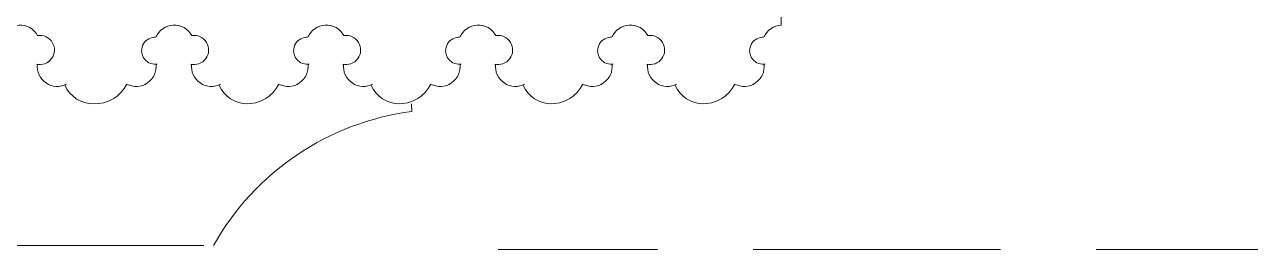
# Model space of a CAD drawing. Header units: millimetres. Extents: x 2399 to 111977, y 1313 to 59551.
# Drawn here: x 18063 to 19461, y 46304 to 46561 of the extents above; entities that cross this region are included whole.
import ezdxf

# ---------------------------------------------------------------- set-up
doc = ezdxf.new("R2010")
doc.units = ezdxf.units.MM
doc.linetypes.add('Невидимая', pattern=[391.222223, 282.222223, -109])
doc.layers.add('main line', color=7, linetype='Continuous', lineweight=13)

msp = doc.modelspace()

# ---------------------------------------------------------------- linework, layer by layer
at = {"layer": 'main line', "color": 7, "linetype": 'Continuous', "lineweight": 13}
for p, q in [((18926.046, 46560.6518), (18926.046, 46677.7315)), ((18504.6672, 46462.0191), (18504.3803, 46470.8436)), ((12798.8324, 46308.781), (18267.3302, 46308.781))]:
    msp.add_line(p, q, dxfattribs=at)
at = {"layer": 'main line', "color": 7, "linetype": 'Невидимая', "lineweight": 13}
msp.add_line((21132.3277, 46304.3548), (18603.2062, 46304.3548), dxfattribs=at)
at = {"layer": 'main line', "color": 7, "linetype": 'Continuous', "lineweight": 13, "flags": 128}
for points in [[(18076.2146, 46516.0211, 1.219803903), (18077.645, 46548.703, 0.63216014), (18036.681, 46546.7048, 1.067465283), (18036.9158, 46516.0211, -0.60309642), (18003.524, 46493.2549)], [(18076.2146, 46516.0211, 1.219803903), (18077.645, 46548.703, 0.63216014), (18036.681, 46546.7048, 1.067465283), (18036.9158, 46516.0211, -0.60309642), (18003.524, 46493.2549)], [(18076.2146, 46516.0211, 1.219803903), (18077.645, 46548.703, 0.63216014), (18036.681, 46546.7048, 1.067465283), (18036.9158, 46516.0211, -0.60309642), (18003.524, 46493.2549)], [(18076.2146, 46516.0211, 1.219803903), (18077.645, 46548.703, 0.63216014), (18036.681, 46546.7048, 1.067465283), (18036.9158, 46516.0211, -0.60309642), (18003.524, 46493.2549)], [(18076.2146, 46516.0211, 1.219803903), (18077.645, 46548.703, 0.63216014), (18036.681, 46546.7048, 1.067465283), (18036.9158, 46516.0211, -0.60309642), (18003.524, 46493.2549)], [(18076.2146, 46516.0211, 1.219803903), (18077.645, 46548.703, 0.63216014), (18036.681, 46546.7048, 1.067465283), (18036.9158, 46516.0211, -0.60309642), (18003.524, 46493.2549)], [(18252.0813, 46516.0211, 1.219803903), (18253.5117, 46548.703, 0.63216014), (18212.5477, 46546.7048, 1.067465283), (18212.7825, 46516.0211, -0.60309642), (18179.3907, 46493.2549)], [(18252.0813, 46516.0211, 1.219803903), (18253.5117, 46548.703, 0.63216014), (18212.5477, 46546.7048, 1.067465283), (18212.7825, 46516.0211, -0.60309642), (18179.3907, 46493.2549)], [(18252.0813, 46516.0211, 1.219803903), (18253.5117, 46548.703, 0.63216014), (18212.5477, 46546.7048, 1.067465283), (18212.7825, 46516.0211, -0.60309642), (18179.3907, 46493.2549)], [(18252.0813, 46516.0211, 1.219803903), (18253.5117, 46548.703, 0.63216014), (18212.5477, 46546.7048, 1.067465283), (18212.7825, 46516.0211, -0.60309642), (18179.3907, 46493.2549)], [(18252.0813, 46516.0211, 1.219803903), (18253.5117, 46548.703, 0.63216014), (18212.5477, 46546.7048, 1.067465283), (18212.7825, 46516.0211, -0.60309642), (18179.3907, 46493.2549)], [(18252.0813, 46516.0211, 1.219803903), (18253.5117, 46548.703, 0.63216014), (18212.5477, 46546.7048, 1.067465283), (18212.7825, 46516.0211, -0.60309642), (18179.3907, 46493.2549)], [(18425.4933, 46516.0211, 1.219803903), (18426.9237, 46548.703, 0.63216014), (18385.9597, 46546.7048, 1.067465283), (18386.1944, 46516.0211, -0.60309642), (18352.8027, 46493.2549)], [(18425.4933, 46516.0211, 1.219803903), (18426.9237, 46548.703, 0.63216014), (18385.9597, 46546.7048, 1.067465283), (18386.1944, 46516.0211, -0.60309642), (18352.8027, 46493.2549)], [(18425.4933, 46516.0211, 1.219803903), (18426.9237, 46548.703, 0.63216014), (18385.9597, 46546.7048, 1.067465283), (18386.1944, 46516.0211, -0.60309642), (18352.8027, 46493.2549)], [(18425.4933, 46516.0211, 1.219803903), (18426.9237, 46548.703, 0.63216014), (18385.9597, 46546.7048, 1.067465283), (18386.1944, 46516.0211, -0.60309642), (18352.8027, 46493.2549)], [(18425.4933, 46516.0211, 1.219803903), (18426.9237, 46548.703, 0.63216014), (18385.9597, 46546.7048, 1.067465283), (18386.1944, 46516.0211, -0.60309642), (18352.8027, 46493.2549)], [(18425.4933, 46516.0211, 1.219803903), (18426.9237, 46548.703, 0.63216014), (18385.9597, 46546.7048, 1.067465283), (18386.1944, 46516.0211, -0.60309642), (18352.8027, 46493.2549)], [(18598.9052, 46516.0211, 1.219803903), (18600.3357, 46548.703, 0.63216014), (18559.3716, 46546.7048, 1.067465283), (18559.6064, 46516.0211, -0.60309642), (18526.2146, 46493.2549)], [(18598.9052, 46516.0211, 1.219803903), (18600.3357, 46548.703, 0.63216014), (18559.3716, 46546.7048, 1.067465283), (18559.6064, 46516.0211, -0.60309642), (18526.2146, 46493.2549)], [(18598.9052, 46516.0211, 1.219803903), (18600.3357, 46548.703, 0.63216014), (18559.3716, 46546.7048, 1.067465283), (18559.6064, 46516.0211, -0.60309642), (18526.2146, 46493.2549)], [(18598.9052, 46516.0211, 1.219803903), (18600.3357, 46548.703, 0.63216014), (18559.3716, 46546.7048, 1.067465283), (18559.6064, 46516.0211, -0.60309642), (18526.2146, 46493.2549)], [(18598.9052, 46516.0211, 1.219803903), (18600.3357, 46548.703, 0.63216014), (18559.3716, 46546.7048, 1.067465283), (18559.6064, 46516.0211, -0.60309642), (18526.2146, 46493.2549)], [(18598.9052, 46516.0211, 1.219803903), (18600.3357, 46548.703, 0.63216014), (18559.3716, 46546.7048, 1.067465283), (18559.6064, 46516.0211, -0.60309642), (18526.2146, 46493.2549)], [(18772.3172, 46516.0211, 1.219803903), (18773.7476, 46548.703, 0.63216014), (18732.7836, 46546.7048, 1.067465283), (18733.0184, 46516.0211, -0.60309642), (18699.6266, 46493.2549)], [(18772.3172, 46516.0211, 1.219803903), (18773.7476, 46548.703, 0.63216014), (18732.7836, 46546.7048, 1.067465283), (18733.0184, 46516.0211, -0.60309642), (18699.6266, 46493.2549)], [(18772.3172, 46516.0211, 1.219803903), (18773.7476, 46548.703, 0.63216014), (18732.7836, 46546.7048, 1.067465283), (18733.0184, 46516.0211, -0.60309642), (18699.6266, 46493.2549)], [(18772.3172, 46516.0211, 1.219803903), (18773.7476, 46548.703, 0.63216014), (18732.7836, 46546.7048, 1.067465283), (18733.0184, 46516.0211, -0.60309642), (18699.6266, 46493.2549)], [(18772.3172, 46516.0211, 1.219803903), (18773.7476, 46548.703, 0.63216014), (18732.7836, 46546.7048, 1.067465283), (18733.0184, 46516.0211, -0.60309642), (18699.6266, 46493.2549)], [(18772.3172, 46516.0211, 1.219803903), (18773.7476, 46548.703, 0.63216014), (18732.7836, 46546.7048, 1.067465283), (18733.0184, 46516.0211, -0.60309642), (18699.6266, 46493.2549)], [(18926.046, 46560.6518, 0.289575501), (18906.1956, 46546.7048, 1.067465283), (18906.4303, 46516.0211, -0.60309642), (18873.0386, 46493.2549)], [(18926.046, 46560.6518, 0.289575501), (18906.1956, 46546.7048, 1.067465283), (18906.4303, 46516.0211, -0.60309642), (18873.0386, 46493.2549)], [(18926.046, 46560.6518, 0.289575501), (18906.1956, 46546.7048, 1.067465283), (18906.4303, 46516.0211, -0.60309642), (18873.0386, 46493.2549)], [(18926.046, 46560.6518, 0.289575501), (18906.1956, 46546.7048, 1.067465283), (18906.4303, 46516.0211, -0.60309642), (18873.0386, 46493.2549)], [(18926.046, 46560.6518, 0.289575501), (18906.1956, 46546.7048, 1.067465283), (18906.4303, 46516.0211, -0.60309642), (18873.0386, 46493.2549)], [(18926.046, 46560.6518, 0.289575501), (18906.1956, 46546.7048, 1.067465283), (18906.4303, 46516.0211, -0.60309642), (18873.0386, 46493.2549)], [(18077.4123, 46516.0211, 0.60309642), (18110.8041, 46493.2549)], [(18077.4123, 46516.0211, 0.60309642), (18110.8041, 46493.2549)], [(18077.4123, 46516.0211, 0.60309642), (18110.8041, 46493.2549)], [(18077.4123, 46516.0211, 0.60309642), (18110.8041, 46493.2549)], [(18077.4123, 46516.0211, 0.60309642), (18110.8041, 46493.2549)], [(18077.4123, 46516.0211, 0.60309642), (18110.8041, 46493.2549)], [(18213.9802, 46516.0211, -0.017938026), (18212.8088, 46515.7773)], [(18213.9802, 46516.0211, -0.017938026), (18212.8088, 46515.7773)], [(18213.9802, 46516.0211, -0.017938026), (18212.8088, 46515.7773)], [(18213.9802, 46516.0211, -0.017938026), (18212.8088, 46515.7773)], [(18213.9802, 46516.0211, -0.017938026), (18212.8088, 46515.7773)], [(18213.9802, 46516.0211, -0.017938026), (18212.8088, 46515.7773)], [(18253.279, 46516.0211, 0.60309642), (18286.6708, 46493.2549)], [(18253.279, 46516.0211, 0.60309642), (18286.6708, 46493.2549)], [(18253.279, 46516.0211, 0.60309642), (18286.6708, 46493.2549)], [(18253.279, 46516.0211, 0.60309642), (18286.6708, 46493.2549)], [(18253.279, 46516.0211, 0.60309642), (18286.6708, 46493.2549)], [(18253.279, 46516.0211, 0.60309642), (18286.6708, 46493.2549)], [(18387.3921, 46516.0211, -0.017938026), (18386.2208, 46515.7773)], [(18387.3921, 46516.0211, -0.017938026), (18386.2208, 46515.7773)], [(18387.3921, 46516.0211, -0.017938026), (18386.2208, 46515.7773)], [(18387.3921, 46516.0211, -0.017938026), (18386.2208, 46515.7773)], [(18387.3921, 46516.0211, -0.017938026), (18386.2208, 46515.7773)], [(18387.3921, 46516.0211, -0.017938026), (18386.2208, 46515.7773)], [(18426.691, 46516.0211, 0.60309642), (18460.0827, 46493.2549)], [(18426.691, 46516.0211, 0.60309642), (18460.0827, 46493.2549)], [(18426.691, 46516.0211, 0.60309642), (18460.0827, 46493.2549)], [(18426.691, 46516.0211, 0.60309642), (18460.0827, 46493.2549)], [(18426.691, 46516.0211, 0.60309642), (18460.0827, 46493.2549)], [(18426.691, 46516.0211, 0.60309642), (18460.0827, 46493.2549)], [(18560.8041, 46516.0211, -0.017938026), (18559.6327, 46515.7773)], [(18560.8041, 46516.0211, -0.017938026), (18559.6327, 46515.7773)], [(18560.8041, 46516.0211, -0.017938026), (18559.6327, 46515.7773)], [(18560.8041, 46516.0211, -0.017938026), (18559.6327, 46515.7773)], [(18560.8041, 46516.0211, -0.017938026), (18559.6327, 46515.7773)], [(18560.8041, 46516.0211, -0.017938026), (18559.6327, 46515.7773)], [(18600.1029, 46516.0211, 0.60309642), (18633.4947, 46493.2549)], [(18600.1029, 46516.0211, 0.60309642), (18633.4947, 46493.2549)], [(18600.1029, 46516.0211, 0.60309642), (18633.4947, 46493.2549)], [(18600.1029, 46516.0211, 0.60309642), (18633.4947, 46493.2549)], [(18600.1029, 46516.0211, 0.60309642), (18633.4947, 46493.2549)], [(18600.1029, 46516.0211, 0.60309642), (18633.4947, 46493.2549)], [(18734.2161, 46516.0211, -0.017938026), (18733.0447, 46515.7773)], [(18734.2161, 46516.0211, -0.017938026), (18733.0447, 46515.7773)], [(18734.2161, 46516.0211, -0.017938026), (18733.0447, 46515.7773)], [(18734.2161, 46516.0211, -0.017938026), (18733.0447, 46515.7773)], [(18734.2161, 46516.0211, -0.017938026), (18733.0447, 46515.7773)], [(18734.2161, 46516.0211, -0.017938026), (18733.0447, 46515.7773)], [(18773.5149, 46516.0211, 0.60309642), (18806.9067, 46493.2549)], [(18773.5149, 46516.0211, 0.60309642), (18806.9067, 46493.2549)], [(18773.5149, 46516.0211, 0.60309642), (18806.9067, 46493.2549)], [(18773.5149, 46516.0211, 0.60309642), (18806.9067, 46493.2549)], [(18773.5149, 46516.0211, 0.60309642), (18806.9067, 46493.2549)], [(18773.5149, 46516.0211, 0.60309642), (18806.9067, 46493.2549)], [(18907.628, 46516.0211, -0.017938026), (18906.4567, 46515.7773)], [(18907.628, 46516.0211, -0.017938026), (18906.4567, 46515.7773)], [(18907.628, 46516.0211, -0.017938026), (18906.4567, 46515.7773)], [(18907.628, 46516.0211, -0.017938026), (18906.4567, 46515.7773)], [(18907.628, 46516.0211, -0.017938026), (18906.4567, 46515.7773)], [(18907.628, 46516.0211, -0.017938026), (18906.4567, 46515.7773)], [(18108.6896, 46492.27, 0.304535594), (18141.463, 46470.9113)], [(18108.6896, 46492.27, 0.304535594), (18141.463, 46470.9113)], [(18108.6896, 46492.27, 0.304535594), (18141.463, 46470.9113)], [(18108.6896, 46492.27, 0.304535594), (18141.463, 46470.9113)], [(18108.6896, 46492.27, 0.304535594), (18141.463, 46470.9113)], [(18108.6896, 46492.27, 0.304535594), (18141.463, 46470.9113)], [(18141.463, 46470.9113, 0.304535594), (18179.3907, 46493.2549)], [(18141.463, 46470.9113, 0.304535594), (18179.3907, 46493.2549)], [(18141.463, 46470.9113, 0.304535594), (18179.3907, 46493.2549)], [(18141.463, 46470.9113, 0.304535594), (18179.3907, 46493.2549)], [(18141.463, 46470.9113, 0.304535594), (18179.3907, 46493.2549)], [(18141.463, 46470.9113, 0.304535594), (18179.3907, 46493.2549)], [(18284.5563, 46492.27, 0.304535594), (18317.3297, 46470.9113)], [(18284.5563, 46492.27, 0.304535594), (18317.3297, 46470.9113)], [(18284.5563, 46492.27, 0.304535594), (18317.3297, 46470.9113)], [(18284.5563, 46492.27, 0.304535594), (18317.3297, 46470.9113)], [(18284.5563, 46492.27, 0.304535594), (18317.3297, 46470.9113)], [(18284.5563, 46492.27, 0.304535594), (18317.3297, 46470.9113)], [(18314.875, 46470.9113, 0.304535594), (18352.8027, 46493.2549)], [(18314.875, 46470.9113, 0.304535594), (18352.8027, 46493.2549)], [(18314.875, 46470.9113, 0.304535594), (18352.8027, 46493.2549)], [(18314.875, 46470.9113, 0.304535594), (18352.8027, 46493.2549)], [(18314.875, 46470.9113, 0.304535594), (18352.8027, 46493.2549)], [(18314.875, 46470.9113, 0.304535594), (18352.8027, 46493.2549)], [(18457.9683, 46492.27, 0.304535594), (18490.7417, 46470.9113)], [(18457.9683, 46492.27, 0.304535594), (18490.7417, 46470.9113)], [(18457.9683, 46492.27, 0.304535594), (18490.7417, 46470.9113)], [(18457.9683, 46492.27, 0.304535594), (18490.7417, 46470.9113)], [(18457.9683, 46492.27, 0.304535594), (18490.7417, 46470.9113)], [(18457.9683, 46492.27, 0.304535594), (18490.7417, 46470.9113)], [(18488.2869, 46470.9113, 0.304535594), (18526.2146, 46493.2549)], [(18488.2869, 46470.9113, 0.304535594), (18526.2146, 46493.2549)], [(18488.2869, 46470.9113, 0.304535594), (18526.2146, 46493.2549)], [(18488.2869, 46470.9113, 0.304535594), (18526.2146, 46493.2549)], [(18488.2869, 46470.9113, 0.304535594), (18526.2146, 46493.2549)], [(18488.2869, 46470.9113, 0.304535594), (18526.2146, 46493.2549)], [(18631.3803, 46492.27, 0.304535594), (18664.1536, 46470.9113)], [(18631.3803, 46492.27, 0.304535594), (18664.1536, 46470.9113)], [(18631.3803, 46492.27, 0.304535594), (18664.1536, 46470.9113)], [(18631.3803, 46492.27, 0.304535594), (18664.1536, 46470.9113)], [(18631.3803, 46492.27, 0.304535594), (18664.1536, 46470.9113)], [(18631.3803, 46492.27, 0.304535594), (18664.1536, 46470.9113)], [(18661.6989, 46470.9113, 0.304535594), (18699.6266, 46493.2549)], [(18661.6989, 46470.9113, 0.304535594), (18699.6266, 46493.2549)], [(18661.6989, 46470.9113, 0.304535594), (18699.6266, 46493.2549)], [(18661.6989, 46470.9113, 0.304535594), (18699.6266, 46493.2549)], [(18661.6989, 46470.9113, 0.304535594), (18699.6266, 46493.2549)], [(18661.6989, 46470.9113, 0.304535594), (18699.6266, 46493.2549)], [(18804.7922, 46492.27, 0.304535594), (18837.5656, 46470.9113)], [(18804.7922, 46492.27, 0.304535594), (18837.5656, 46470.9113)], [(18804.7922, 46492.27, 0.304535594), (18837.5656, 46470.9113)], [(18804.7922, 46492.27, 0.304535594), (18837.5656, 46470.9113)], [(18804.7922, 46492.27, 0.304535594), (18837.5656, 46470.9113)], [(18804.7922, 46492.27, 0.304535594), (18837.5656, 46470.9113)], [(18835.1109, 46470.9113, 0.304535594), (18873.0386, 46493.2549)], [(18835.1109, 46470.9113, 0.304535594), (18873.0386, 46493.2549)], [(18835.1109, 46470.9113, 0.304535594), (18873.0386, 46493.2549)], [(18835.1109, 46470.9113, 0.304535594), (18873.0386, 46493.2549)], [(18835.1109, 46470.9113, 0.304535594), (18873.0386, 46493.2549)], [(18835.1109, 46470.9113, 0.304535594), (18873.0386, 46493.2549)]]:
    msp.add_lwpolyline(points, format="xyb", dxfattribs=at)
at = {"layer": 'main line', "color": 7, "linetype": 'Continuous', "lineweight": 13}
msp.add_arc((18543.861, 46160.2748), 304.2791, 97.4007684, 150.7869089, dxfattribs=at)

doc.saveas('drawing.dxf')
